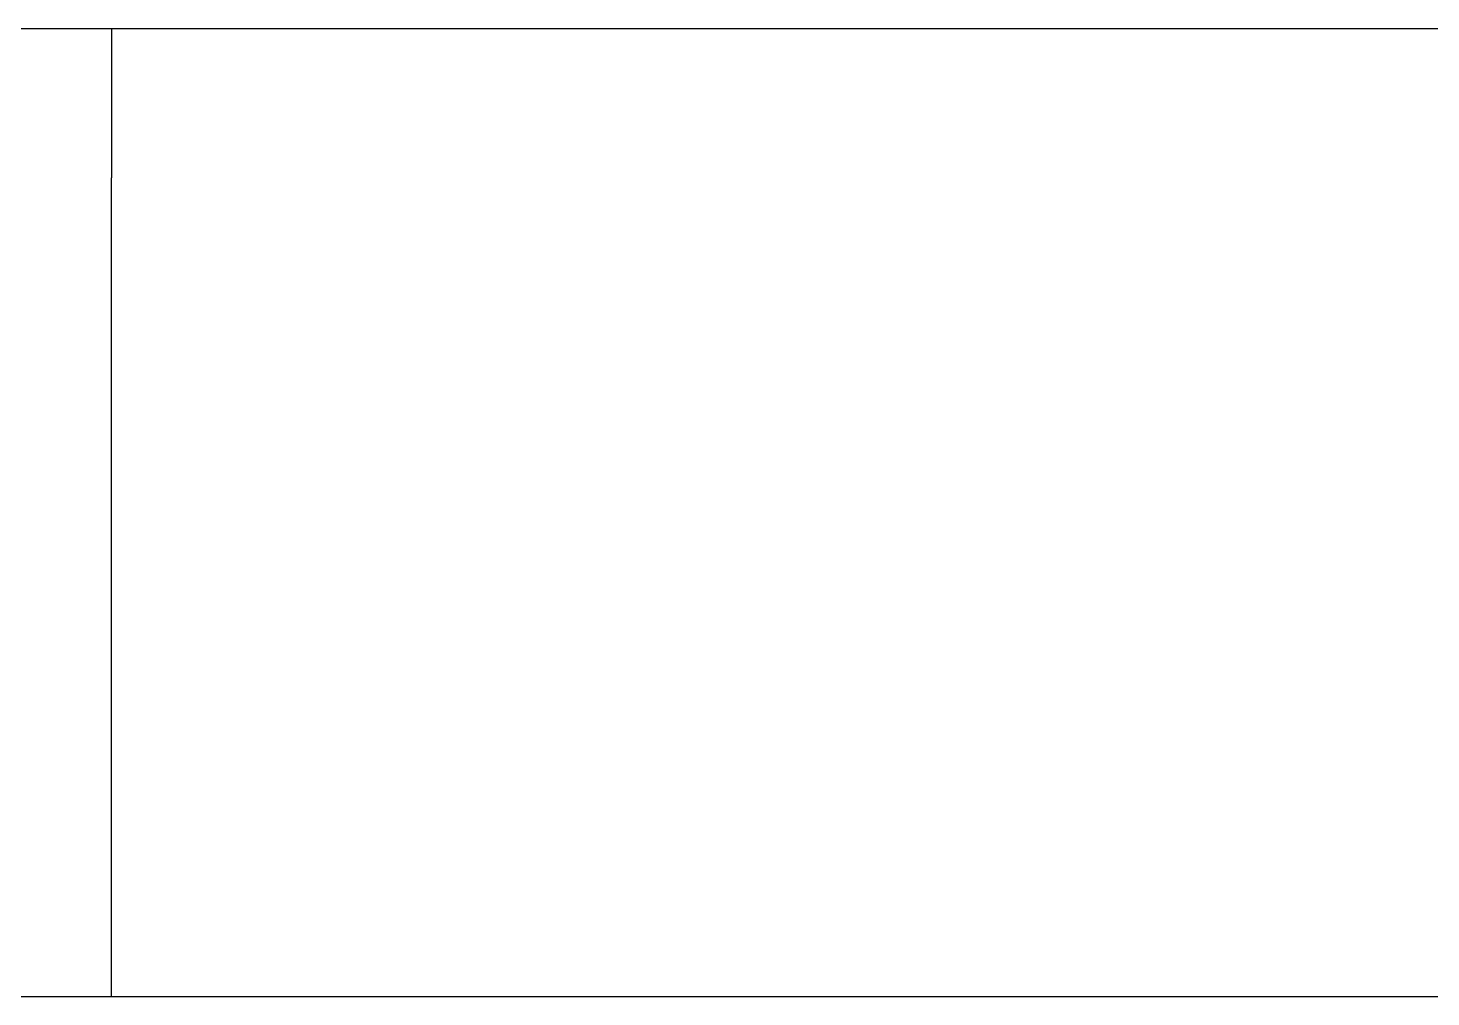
# Model space of a CAD drawing. Header units: millimetres. Extents: x -2916 to 2490, y 92 to 4100.
# Drawn here: x -1729.2 to -1609, y 1811.9 to 1894.9 of the extents above; entities that cross this region are included whole.
import ezdxf

# ---------------------------------------------------------------- set-up
doc = ezdxf.new("R2010")
doc.units = ezdxf.units.MM

msp = doc.modelspace()

# ---------------------------------------------------------------- linework, layer by layer
for p, q in [((-1722.08, 1894.84), (-1822.08, 1894.84)), ((-1722.08, 1894.91), (-1722.08, 1894.84)), ((-1722.08, 1894.84), (-1722.08, 1882.07)), ((-2.08, 1894.84), (-1722.08, 1894.84)), ((-1722.08, 1879.89), (-1722.08, 1882.07)), ((-1722.08, 1877.67), (-1722.08, 1879.89)), ((-1722.08, 1811.85), (-1722.08, 1877.67)), ((-1722.08, 1811.85), (-1822.08, 1811.85)), ((-862.08, 1811.85), (-1722.08, 1811.85))]:
    msp.add_line(p, q)

doc.saveas('drawing.dxf')
